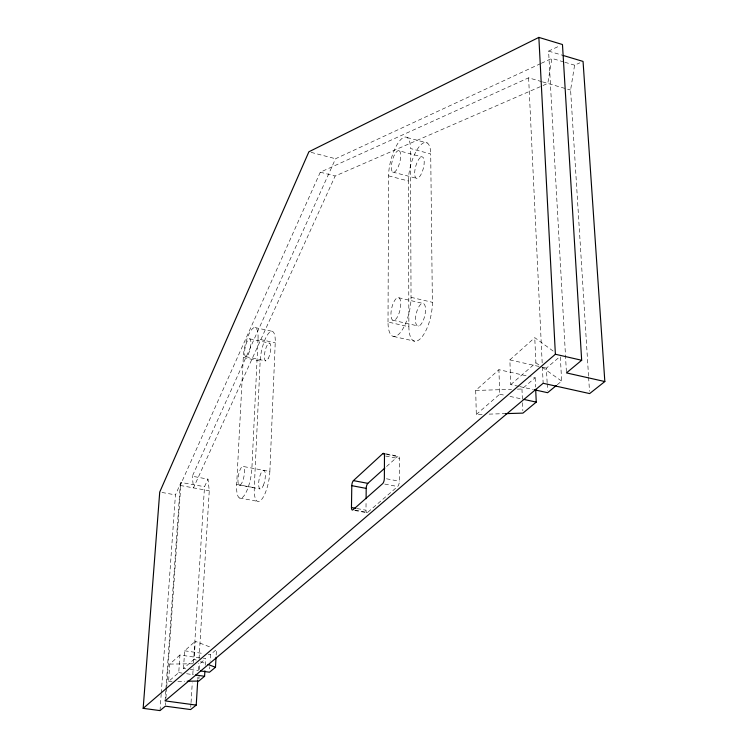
<?xml version="1.0" encoding="UTF-8"?>
<svg xmlns="http://www.w3.org/2000/svg" width="748" height="748" viewBox="0 0 748 748"><rect width="100%" height="100%" fill="white"/><g stroke="black" fill="none" stroke-linecap="round" stroke-linejoin="round"><path stroke-width="0.56" stroke-dasharray="3.74 2.81" d="M355.235 510.22L367.539 512.483L397.627 486.527A4.123 1.59 -79.4 0 0 399.367 481.245L399.367 458.739A4.086 1.561 -79.1 0 0 397.646 456.561L386.22 454.307M388.016 322.014L388.586 175.855A26.096 8.929 -75.1 0 1 399.516 141.026A26.096 8.929 -75.1 0 1 410.446 148.525L430.708 153.948L432.372 302.314A27.143 10.266 -76.9 0 1 420.797 338.274A27.143 10.266 -76.9 0 1 408.885 326.754L388.016 322.014A27.274 9.967 -76.9 0 0 399.526 333.477A27.274 9.967 -76.9 0 0 411.035 297.321L410.446 148.525M367.539 512.483A3.974 1.468 -79.8 0 1 365.978 510.211L366.071 501.02M269.86 471.464L275.227 342.771A21.187 6.265 -77.9 0 0 268.513 333.402A21.187 6.265 -77.9 0 0 260.164 361.06L254.283 487.687A22.169 6.788 -79.3 0 0 261.174 499.963A22.169 6.788 -79.3 0 0 269.86 471.464L243.231 466.49A9.546 2.805 -79.2 0 0 237.976 479.356A9.546 2.805 -79.2 0 0 242.492 481.544A9.546 2.805 -79.2 0 0 243.231 466.49M258.041 339.031L251.908 468.07A22.253 6.582 -79.2 0 1 243.268 496.7A22.253 6.582 -79.2 0 1 236.667 484.433L243.287 357.479A21.262 6.078 -77.9 0 1 251.58 329.69A21.262 6.078 -77.9 0 1 258.041 339.031L275.227 342.771M216.163 655.042L216.471 649.488L210.506 654.584L210.123 661.195M209.683 668.908L209.805 666.711M205.223 665.327L205.616 658.754L203.381 658.427M197.79 679.474L197.93 677.146M198.36 670.152L198.781 663.167M199.062 658.511L209.262 490.753L207.991 479.141L192.311 476.242L335.543 158.744L540.252 63.786M198.931 678.754L199.071 676.435M199.492 669.479L199.838 663.682L205.616 658.754M190.749 707.243L190.964 703.756M191.039 702.596L192.273 682.868M192.778 674.743L193.218 667.777M193.498 663.139L204.513 486.714L207.991 479.141M185.756 668.824L183.494 668.506L194.134 659.269L195.256 641.307L211.17 647.45M183.494 668.506L184.653 650.788L195.256 641.307M179.922 655.014L169.787 664.084L168.581 681.437L178.753 672.611L179.922 655.014L202.259 658.268M160.016 710.6L161.185 694.368M161.259 693.2L175.443 494.895L181.016 482.423L204.513 486.714M165.084 700.885L165.822 690.404M165.906 689.245L180.212 485.461L320.284 172.199L528.621 77.82L541.412 81.551M165.43 704.999L165.598 702.671M165.925 698.015L166.654 687.524M166.739 686.355L181.016 482.423M588.545 376.132L570.593 90.059L574.595 65.169L579.878 62.823M563.768 61.944L551.865 58.4L547.798 83.411L541.393 86.207M540.318 86.675L335.151 176.023L193.461 487.874L192.311 476.242M386.576 466.518L397.646 456.561M482.133 414.327L476.308 414.504L475.7 390.456L498.907 369.699L529.49 376.496M518.579 386.323L510.762 384.612L509.856 359.91L534.755 337.638L553.922 351.635M476.308 414.504L499.72 394.196L498.907 369.699M510.762 384.612L535.905 362.808L534.755 337.638M517.336 389.147L521.964 389.007L535.157 377.759L530.622 376.749M547.134 382.649L546.423 368.138L559.439 357.048M557.26 384.734L561.645 381.115L560.308 356.3M566.386 371.737L548.593 51.107L559.495 45.937M541.309 63.3L551.865 58.4M475.7 390.456L511.557 389.334M489.127 414.121L505.452 413.635M169.787 664.084L192.9 663.775M168.581 681.437L172.068 681.4M177.874 681.325L184.84 681.241M190.273 669.469L198.183 670.601M178.753 672.611L182.119 673.088M186.617 673.733L193.349 674.687M184.653 650.788L203.755 653.593M208.253 654.257L210.506 654.584M161.979 492.465L175.443 494.895M180.212 485.461L209.262 490.753M239.51 498.028L257.321 501.263M357.048 508.565L365.978 510.211M354.627 510.482L366.931 512.735M236.667 484.433L254.283 487.687M239.21 485.087L259.986 488.921M384.771 484.078L397.627 486.527M386.501 478.776L399.367 481.245M385.725 453.765L398.301 456.252M385.613 456.028L399.367 458.739M245.802 356.656L265.699 360.891M243.287 357.479L260.164 361.06M249.654 338.825L269.532 343.136M499.72 394.196L505.424 395.43M509.996 396.421L522.553 399.142M255.077 327.568L272.094 331.308M519.701 386.576L533.109 389.512M509.856 359.91L541.991 367.146M543.104 367.39L546.423 368.138M393.616 336.469L414.738 341.21M392.7 320.191L418.441 326.072M411.035 297.321L432.372 302.314M398.974 297.816A11.697 4.254 -76.9 0 1 397.599 316.6A11.697 4.254 -76.9 0 1 391.008 312.655A11.697 4.254 -76.9 0 1 398.974 297.816L423.611 303.576A11.631 4.395 -76.9 0 1 422.358 322.276A11.631 4.395 -76.9 0 1 415.514 318.274A11.631 4.395 -76.9 0 1 423.611 303.576M320.284 172.199L335.151 176.023M311.103 152.368L335.543 158.744M388.586 175.855L408.417 181.016L408.885 326.754M392.709 172.077L417.085 178.454M399.329 150.853A11.192 3.805 -75.1 0 1 397.263 168.739A11.192 3.805 -75.1 0 1 391.522 164.841A11.192 3.805 -75.1 0 1 399.329 150.853L422.751 157.099A11.136 3.946 -75 0 1 420.769 174.91A11.136 3.946 -75 0 1 414.803 170.965A11.136 3.946 -75 0 1 422.751 157.099M407.127 137.538L427.22 142.962M542.468 81.859L570.593 90.059M564.852 62.271L574.595 65.169M548.593 51.107L561.935 55.1M194.134 659.269L196.266 660.073M200.539 661.671L205.878 663.672M535.905 362.808L541.412 366.726M542.337 367.38L561.645 381.115M588.62 377.301L589.499 391.251M547.19 383.771L547.517 390.465M528.621 77.82L542.319 365.8M542.375 366.969L543.151 383.285M535.157 377.759L535.568 387.034M521.964 389.007L522.478 401.629M522.515 402.779L522.843 410.811M408.417 181.016A25.974 9.2 -75 0 1 419.413 146.384A25.974 9.2 -75 0 1 430.708 153.948M268.139 358.685A9.079 2.683 -77.9 0 0 270.15 343.584A9.079 2.683 -77.9 0 0 264.596 353.785A9.079 2.683 -77.9 0 0 268.139 358.685M263.352 485.415A9.5 2.908 -79.3 0 0 263.988 470.408A9.5 2.908 -79.3 0 0 258.658 483.199A9.5 2.908 -79.3 0 0 263.352 485.415M248.177 354.421A9.116 2.59 -77.9 0 0 250.243 339.274A9.116 2.59 -77.9 0 0 244.802 349.54A9.116 2.59 -77.9 0 0 248.177 354.421"/><path stroke-width="1.12" d="M366.099 498.729L366.202 488.397A3.946 1.449 -79.5 0 1 367.838 483.358L384.874 468.042M382.789 453.625A4.105 1.533 -79 0 1 384.472 455.794L384.36 478.365A4.133 1.552 -79.4 0 1 382.63 483.666L352.991 509.809A3.992 1.44 -79.7 0 1 351.466 507.537L351.794 485.667A3.955 1.421 -79.4 0 1 353.421 480.609L382.789 453.625L385.08 454.083M200.445 670.928L209.496 672.218L215.48 667.263L216.041 657.268M187.168 681.213L198.79 681.073L204.578 676.276L204.905 670.806M563.048 55.427L583.057 61.42L604.833 381.545L566.451 372.906L581.663 360.265L562.468 44.525L538.859 37.4L308.887 151.788L159.726 492.062L143.167 708.356L160.016 710.6L165.355 706.168L190.609 709.562L196.228 705.102L197.724 680.643M143.167 708.356L555.381 354.253L538.859 37.4M535.68 389.353L536.251 402.106L522.936 413.111L505.452 413.635M556.39 385.463L547.63 392.7L534.222 389.755M604.833 381.545L589.639 393.579L543.151 383.285L165.084 700.885L196.228 705.102M195.593 675.005L204.578 676.276M351.466 507.537L355.926 508.36M351.794 485.667L366.202 488.397M353.421 480.609L367.838 483.358M523.694 399.385L536.251 402.106M555.381 354.253L581.663 360.265M208.009 664.467L215.48 667.263"/></g></svg>
